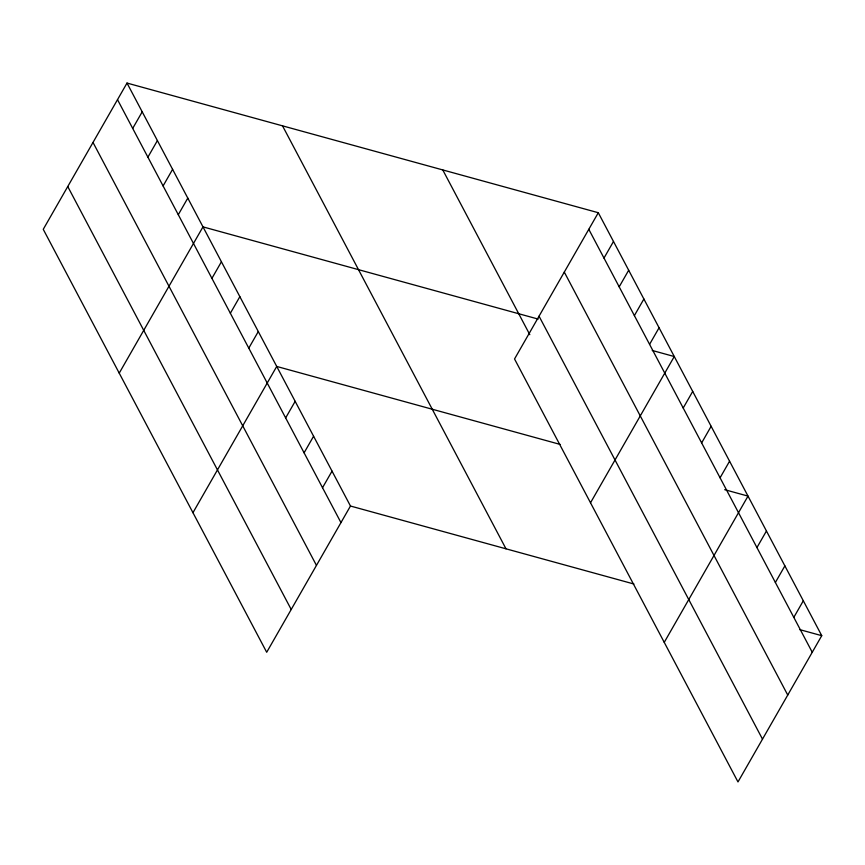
<?xml version="1.0" encoding="UTF-8"?>
<svg xmlns="http://www.w3.org/2000/svg" width="865" height="865" viewBox="0 0 865 865"><rect width="100%" height="100%" fill="white"/><g stroke="black" fill="none" stroke-linecap="round" stroke-linejoin="round"><path stroke-width="1.3" d="M127.014 83.062L43.25 229.322L266.701 652.275L350.466 506.025L127.014 83.062L598.299 212.725L821.75 635.678L737.986 781.938L514.534 358.975L598.299 212.725M132.702 128.42L142.206 111.823M147.904 157.181L157.398 140.584M163.096 185.943L172.6 169.345M178.287 214.704L187.792 198.107M119.229 373.129L202.983 226.868L538.181 319.088M211.925 278.357L221.418 261.771M230.36 313.249L239.854 296.663M248.785 348.141L258.289 331.555M192.96 512.696L276.724 366.446L560.185 444.426M285.655 417.925L295.16 401.338M304.091 452.828L313.595 436.23M322.526 487.719L332.03 471.133M603.986 258.073L613.49 241.486M619.189 286.834L628.682 270.248M634.38 315.595L643.884 299.009M649.572 344.357L659.076 327.77M590.514 502.781L674.268 356.531L652.242 350.466M683.209 408.01L692.703 391.423M701.645 442.902L711.138 426.315M720.08 477.794L729.573 461.207M664.244 642.36L748.009 496.099L724.686 489.687M756.94 547.588L766.444 531.002M775.375 582.48L784.879 565.894M793.811 617.372L803.315 600.786M350.466 506.025L633.915 584.005M799.714 629.623L821.75 635.678M588.795 229.312L812.246 652.264M564.294 272.097L787.745 695.06M539.046 316.19L762.498 739.143M442.772 169.94L529.802 334.679M282.531 125.858L505.993 548.81M117.51 99.659L340.961 522.611M93.009 142.444L316.46 565.396M67.751 186.526L291.213 609.49"/></g></svg>
